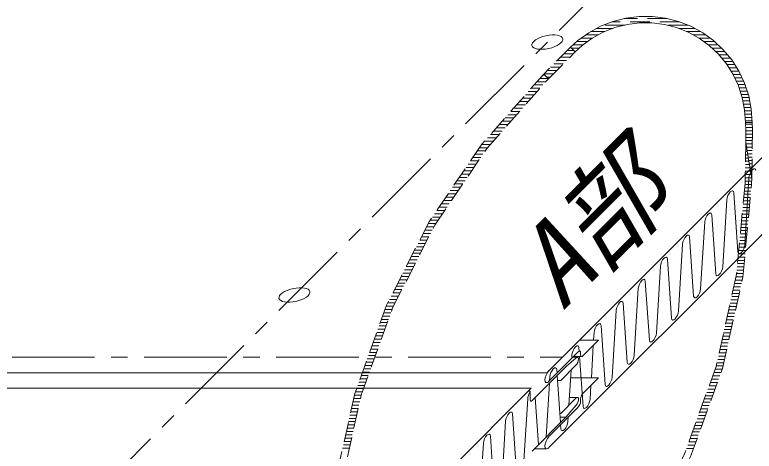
# Model space of a CAD drawing. Units: millimetres, scale not verified. Extents: x -840 to 840, y -594 to 594.
# Drawn here: x -37.7 to 51.8, y 156.8 to 209.7 of the extents above; entities that cross this region are included whole.
import ezdxf
from ezdxf.enums import TextEntityAlignment as Align

# ---------------------------------------------------------------- set-up
doc = ezdxf.new("R2010")
doc.units = ezdxf.units.MM
doc.header["$LTSCALE"] = 2
doc.linetypes.add('CHAIN1', pattern=[8, 5, -1, 1, -1])
doc.linetypes.add('DASHED1', pattern=[1.8, 1.2, -0.6])
for name, color, linetype, lineweight in [('0-6_寸法線', 7, 'Continuous', 9), ('0-8_中心線', 2, 'CHAIN1', 9), ('0-9_断熱材', 4, 'Continuous', 9), ('0-B_部材(ﾋﾞｽ類)', 7, 'Continuous', 9), ('1-0_かくれ線', 3, 'DASHED1', 9)]:
    doc.layers.add(name, color=color, linetype=linetype, lineweight=lineweight)
doc.styles.add('ＭＳ ゴシック', font='')
doc.styles.get('ＭＳ ゴシック').set_extended_font_data('MS Gothic')

msp = doc.modelspace()

# ---------------------------------------------------------------- linework, layer by layer
at = {"layer": '0-8_中心線'}
for p, q in [((-96.254, 83.309), (148.876, 328.439)), ((-678.068, 168.162), (28.599, 168.162))]:
    msp.add_line(p, q, dxfattribs=at)
at = {"layer": '0-9_断熱材', "color": 7}
for p, q in [((26.713, 166.276), (106.852, 246.415)), ((27.014, 157.243), (106.451, 236.681)), ((32.971, 170.222), (30.659, 170.222)), ((32.971, 170.222), (31.132, 168.366)), ((30.483, 168.777), (27.022, 165.282)), ((30.808, 168.438), (30.808, 168.705)), ((30.431, 168.15), (29.862, 168.15)), ((30.927, 168.249), (29.96, 168.249)), ((28.396, 165.331), (30.21, 167.163)), ((-141.287, 166.276), (26.713, 166.276)), ((28.396, 165.331), (28.02, 165.331)), ((-143.172, 164.391), (24.828, 164.391)), ((-56.254, 83.309), (24.828, 164.391)), ((24.718, 162.951), (24.718, 163.885)), ((30.21, 163.163), (28.396, 161.331)), ((30.431, 163.289), (29.449, 163.289)), ((30.808, 162.808), (30.808, 163.115)), ((27.022, 158.585), (30.483, 162.08)), ((28.396, 161.331), (28.297, 161.331)), ((29.039, 160.915), (28.326, 160.915)), ((26.679, 157.057), (25.219, 157.057))]:
    msp.add_line(p, q, dxfattribs=at)
at = {"layer": '0-9_断熱材'}
for p, q in [((50.715, 181.797), (51.206, 189.915)), ((48.034, 179.117), (48.526, 187.234)), ((49.372, 188.095), (49.867, 180.937)), ((45.354, 176.437), (45.845, 184.554)), ((46.691, 185.414), (47.187, 178.256)), ((42.673, 173.756), (43.165, 181.873)), ((44.011, 182.734), (44.507, 175.576)), ((39.993, 171.076), (40.485, 179.193)), ((41.331, 180.054), (41.826, 172.896)), ((38.65, 177.373), (39.146, 170.215)), ((37.313, 168.396), (37.804, 176.513)), ((35.97, 174.693), (36.466, 167.535)), ((34.632, 165.715), (35.124, 173.832)), ((33.29, 172.013), (33.785, 164.855)), ((32.387, 170.222), (32.444, 171.152)), ((30.609, 169.332), (30.64, 168.885)), ((32.111, 165.659), (32.349, 169.595)), ((29.736, 168.022), (29.763, 168.472)), ((30.684, 168.249), (31.105, 162.174)), ((27.929, 166.652), (27.958, 166.227)), ((27.054, 165.314), (27.083, 165.791)), ((27.976, 165.974), (28.373, 160.242)), ((29.392, 162.337), (29.65, 166.598)), ((26.641, 158.493), (27.037, 165.026)), ((31.952, 163.035), (32.055, 164.734)), ((23.911, 154.994), (24.403, 163.111)), ((25.297, 163.269), (25.694, 157.537)), ((22.568, 161.291), (23.064, 154.133)), ((21.231, 152.314), (21.722, 160.431)), ((29.272, 160.355), (29.304, 160.89)), ((28.392, 159.968), (28.424, 159.494)), ((19.888, 158.611), (20.383, 151.453)), ((18.55, 149.633), (19.042, 157.75))]:
    msp.add_line(p, q, dxfattribs=at)
at = {"layer": '0-9_断熱材', "color": 7}
for points in [[(30.259, 168.069), (29.045, 167.053), (24.935, 162.903)], [(31.1, 163.77), (32.971, 165.659), (29.593, 165.659)], [(24.935, 156.77), (29.045, 160.92), (30.259, 162.356)]]:
    msp.add_lwpolyline(points, dxfattribs=at)
at = {"layer": '0-9_断熱材'}
for centre, major_axis, start_param in [((51.63, 190.266), (-0.302, -0.729), 2.501329), ((48.949, 187.585), (-0.302, -0.729), 2.501329), ((46.269, 184.905), (-0.302, -0.729), 2.501329), ((43.589, 182.225), (-0.302, -0.729), 2.501329), ((50.29, 181.446), (0.302, 0.729), 2.501329), ((40.908, 179.544), (-0.302, -0.729), 2.501329), ((47.609, 178.766), (0.302, 0.729), 2.501329), ((38.228, 176.864), (-0.302, -0.729), 2.501329), ((44.929, 176.086), (0.302, 0.729), 2.501329), ((35.548, 174.183), (-0.302, -0.729), 2.501329), ((42.249, 173.405), (0.302, 0.729), 2.501329), ((32.867, 171.503), (-0.302, -0.729), 2.501329), ((39.568, 170.725), (0.302, 0.729), 2.501329), ((30.187, 168.823), (-0.302, -0.729), 2.501329), ((36.888, 168.045), (0.302, 0.729), 2.501329), ((27.507, 166.142), (-0.302, -0.729), 2.501329), ((34.207, 165.364), (0.302, 0.729), 2.501329), ((24.826, 163.462), (-0.302, -0.729), 4.189101), ((31.527, 162.684), (0.302, 0.729), 2.501329), ((22.146, 160.782), (-0.302, -0.729), 2.501329), ((28.847, 160.004), (0.302, 0.729), 2.501329), ((19.466, 158.101), (-0.302, -0.729), 2.501329)]:
    msp.add_ellipse(centre, major_axis=major_axis, ratio=0.414214, start_param=start_param, end_param=5.377249, dxfattribs=at)
at = {"layer": '0-9_断熱材', "color": 7}
for centre, major_axis, start_param, end_param in [((30.483, 168.377), (0.251, 0.507), 6.283139, 7.167671), ((30.483, 168.377), (0.251, 0.507), 5.596875, 6.283139), ((31.132, 168.766), (0.251, 0.507), 2.455282, 3.141546), ((30.21, 167.594), (0.27, 0.545), 4.026108, 5.596875), ((30.21, 167.594), (0.27, 0.545), 6.283138, 7.027591), ((30.21, 167.594), (0.27, 0.545), 5.596875, 6.283138), ((31.132, 168.766), (0.251, 0.507), 3.141546, 4.026079), ((27.022, 165.919), (0.418, 0.845), 0.884486, 2.455282), ((27.022, 165.949), (0.418, 0.845), 2.455282, 3.141546), ((27.022, 165.949), (0.418, 0.845), 3.141546, 4.026079), ((24.394, 163.557), (0.251, 0.507), 6.283139, 7.167671), ((24.394, 163.557), (0.251, 0.507), 5.596875, 6.283139), ((30.21, 162.733), (0.27, 0.545), 6.283139, 7.167642), ((30.21, 162.733), (0.27, 0.545), 4.166159, 5.596875), ((30.21, 162.733), (0.27, 0.545), 5.596875, 6.283139), ((31.1, 163.41), (0.226, 0.456), 0.884486, 2.455282), ((24.935, 163.17), (0.167, 0.338), 2.455282, 3.141546), ((24.935, 163.17), (0.167, 0.338), 3.141546, 4.026079), ((30.483, 162.48), (0.251, 0.507), 4.026079, 5.596875), ((27.022, 157.919), (0.418, 0.845), 0.884486, 2.455282), ((27.022, 157.919), (0.418, 0.845), 2.455282, 3.141546), ((27.022, 157.919), (0.418, 0.845), 3.141546, 4.026079)]:
    msp.add_ellipse(centre, major_axis=major_axis, ratio=0.40558, start_param=start_param, end_param=end_param, dxfattribs=at)
at = {"layer": '0-B_部材(ﾋﾞｽ類)'}
for centre in [(26.783, 206.346), (-3.859, 175.704)]:
    msp.add_ellipse(centre, major_axis=(-1.871, -0.415), ratio=0.414214, dxfattribs=at)
at = {"layer": '1-0_かくれ線'}
for p, q in [((42.804, 208.813), (34.594, 208.813)), ((41.314, 209.213), (36.083, 209.213)), ((34.742, 208.013), (32.753, 208.013)), ((36.178, 208.413), (33.583, 208.413)), ((43.815, 208.413), (41.22, 208.413)), ((44.645, 208.013), (42.656, 208.013)), ((32.955, 207.213), (31.419, 207.213)), ((33.732, 207.613), (32.025, 207.613)), ((45.373, 207.613), (43.666, 207.613)), ((45.979, 207.213), (44.443, 207.213)), ((31.676, 206.413), (30.352, 206.413)), ((32.227, 206.813), (30.869, 206.813)), ((46.529, 206.813), (45.171, 206.813)), ((47.041, 206.413), (45.722, 206.413)), ((30.004, 205.308), (29.179, 205.308)), ((29.604, 205.708), (29.579, 205.708)), ((30.661, 205.613), (29.699, 205.613)), ((31.126, 206.013), (29.913, 206.013)), ((30.221, 205.213), (30.099, 205.213)), ((47.467, 206.013), (46.272, 206.013)), ((47.893, 205.613), (46.727, 205.613)), ((48.268, 205.213), (47.153, 205.213)), ((29.51, 204.508), (28.379, 204.508)), ((29.91, 204.908), (28.779, 204.908)), ((48.598, 204.813), (47.562, 204.813)), ((48.929, 204.413), (47.893, 204.413)), ((28.71, 203.708), (27.579, 203.708)), ((29.11, 204.108), (27.979, 204.108)), ((49.227, 204.013), (48.224, 204.013)), ((49.481, 203.613), (48.536, 203.613)), ((27.51, 202.508), (26.379, 202.508)), ((27.91, 202.908), (26.779, 202.908)), ((28.31, 203.308), (27.179, 203.308)), ((49.735, 203.213), (48.789, 203.213)), ((49.988, 202.813), (49.043, 202.813)), ((26.867, 201.951), (25.884, 201.951)), ((26.467, 202.351), (26.237, 202.351)), ((27.11, 202.108), (26.71, 202.108)), ((50.176, 202.413), (49.294, 202.413)), ((50.365, 202.013), (49.482, 202.013)), ((50.553, 201.613), (49.67, 201.613)), ((25.891, 200.751), (24.826, 200.751)), ((26.243, 201.151), (25.179, 201.151)), ((26.596, 201.551), (25.532, 201.551)), ((50.72, 201.213), (49.859, 201.213)), ((50.85, 200.813), (50.011, 200.813)), ((25.185, 199.951), (24.121, 199.951)), ((25.538, 200.351), (24.474, 200.351)), ((50.98, 200.413), (50.141, 200.413)), ((51.11, 200.013), (50.271, 200.013)), ((24.48, 199.151), (23.416, 199.151)), ((24.833, 199.551), (23.768, 199.551)), ((51.213, 199.613), (50.4, 199.613)), ((51.289, 199.213), (50.477, 199.213)), ((23.775, 198.351), (22.71, 198.351)), ((24.127, 198.751), (23.063, 198.751)), ((51.366, 198.813), (50.553, 198.813)), ((51.442, 198.413), (50.629, 198.413)), ((51.491, 198.013), (50.691, 198.013)), ((22.717, 197.151), (21.652, 197.151)), ((23.069, 197.551), (22.005, 197.551)), ((23.422, 197.951), (22.358, 197.951)), ((51.516, 197.613), (50.716, 197.613)), ((51.541, 197.213), (50.741, 197.213)), ((22.012, 196.351), (20.947, 196.351)), ((22.364, 196.751), (21.3, 196.751)), ((51.566, 196.813), (50.766, 196.813)), ((50.779, 196.613), (51.579, 196.613)), ((51.593, 196.402), (50.791, 196.402)), ((21.306, 195.551), (20.242, 195.551)), ((21.659, 195.951), (20.594, 195.951)), ((51.618, 196.002), (50.817, 196.002)), ((51.633, 195.602), (50.835, 195.602)), ((20.601, 194.751), (19.537, 194.751)), ((20.954, 195.151), (19.889, 195.151)), ((51.615, 194.402), (50.816, 194.402)), ((51.621, 194.802), (50.822, 194.802)), ((51.627, 195.202), (50.829, 195.202)), ((19.543, 193.551), (18.561, 193.551)), ((19.896, 193.951), (18.833, 193.951)), ((20.248, 194.351), (19.184, 194.351)), ((50.936, 193.499), (50.802, 193.499)), ((50.87, 193.899), (50.808, 193.899)), ((51.609, 194.002), (50.853, 194.002)), ((51.603, 193.602), (50.919, 193.602)), ((18.982, 192.751), (18.017, 192.751)), ((19.254, 193.151), (18.289, 193.151)), ((51.067, 192.699), (50.79, 192.699)), ((51.002, 193.099), (50.796, 193.099)), ((51.596, 193.202), (50.985, 193.202)), ((51.59, 192.802), (51.05, 192.802)), ((18.439, 191.951), (17.473, 191.951)), ((18.711, 192.351), (17.745, 192.351)), ((51.199, 191.899), (50.777, 191.899)), ((51.133, 192.299), (50.783, 192.299)), ((51.584, 192.402), (51.116, 192.402)), ((51.578, 192.002), (51.182, 192.002)), ((17.895, 191.151), (16.93, 191.151)), ((18.167, 191.551), (17.202, 191.551)), ((51.331, 191.099), (50.764, 191.099)), ((51.265, 191.499), (50.771, 191.499)), ((51.572, 191.602), (51.248, 191.602)), ((51.566, 191.202), (51.314, 191.202)), ((17.08, 189.951), (16.114, 189.951)), ((17.351, 190.351), (16.386, 190.351)), ((17.623, 190.751), (16.658, 190.751)), ((51.462, 190.299), (50.752, 190.299)), ((51.397, 190.699), (50.758, 190.699)), ((51.559, 190.802), (51.38, 190.802)), ((51.553, 190.402), (51.445, 190.402)), ((51.547, 190.002), (51.511, 190.002)), ((16.536, 189.151), (15.571, 189.151)), ((16.808, 189.551), (15.842, 189.551)), ((51.526, 189.099), (50.725, 189.099)), ((51.539, 189.499), (50.739, 189.499)), ((51.528, 189.899), (50.746, 189.899)), ((15.992, 188.351), (15.027, 188.351)), ((16.264, 188.751), (15.299, 188.751)), ((51.451, 188.299), (50.649, 188.299)), ((51.489, 188.699), (50.687, 188.699)), ((15.449, 187.551), (14.483, 187.551)), ((15.72, 187.951), (14.755, 187.951)), ((51.375, 187.499), (50.573, 187.499)), ((51.413, 187.899), (50.611, 187.899)), ((14.633, 186.351), (13.668, 186.351)), ((14.905, 186.751), (13.94, 186.751)), ((15.177, 187.151), (14.211, 187.151)), ((51.3, 186.699), (50.498, 186.699)), ((51.337, 187.099), (50.535, 187.099)), ((14.089, 185.551), (13.124, 185.551)), ((14.361, 185.951), (13.396, 185.951)), ((51.186, 185.499), (50.384, 185.499)), ((51.224, 185.899), (50.422, 185.899)), ((51.262, 186.299), (50.46, 186.299)), ((13.546, 184.751), (12.58, 184.751)), ((13.817, 185.151), (12.852, 185.151)), ((51.111, 184.699), (50.309, 184.699)), ((51.148, 185.099), (50.346, 185.099)), ((13.038, 183.951), (12.142, 183.951)), ((13.274, 184.351), (12.345, 184.351)), ((51.035, 183.899), (50.233, 183.899)), ((51.073, 184.299), (50.271, 184.299)), ((12.426, 182.751), (11.53, 182.751)), ((12.63, 183.151), (11.734, 183.151)), ((12.834, 183.551), (11.938, 183.551)), ((50.959, 183.099), (50.157, 183.099)), ((50.997, 183.499), (50.195, 183.499)), ((12.019, 181.951), (11.123, 181.951)), ((12.222, 182.351), (11.326, 182.351)), ((50.846, 181.899), (50.044, 181.899)), ((50.884, 182.299), (50.082, 182.299)), ((50.922, 182.699), (50.12, 182.699)), ((11.611, 181.151), (10.715, 181.151)), ((11.815, 181.551), (10.919, 181.551)), ((50.77, 181.099), (49.968, 181.099)), ((50.808, 181.499), (50.006, 181.499)), ((11.203, 180.351), (10.307, 180.351)), ((11.407, 180.751), (10.511, 180.751)), ((50.695, 180.299), (49.893, 180.299)), ((50.732, 180.699), (49.93, 180.699)), ((10.796, 179.551), (9.9, 179.551)), ((11, 179.951), (10.104, 179.951)), ((50.619, 179.499), (49.817, 179.499)), ((50.657, 179.899), (49.855, 179.899)), ((10.184, 178.351), (9.288, 178.351)), ((10.388, 178.751), (9.492, 178.751)), ((10.592, 179.151), (9.696, 179.151)), ((50.506, 178.299), (49.704, 178.299)), ((50.543, 178.699), (49.741, 178.699)), ((50.581, 179.099), (49.779, 179.099)), ((9.777, 177.551), (8.881, 177.551)), ((9.981, 177.951), (9.084, 177.951)), ((50.381, 177.499), (49.563, 177.499)), ((50.468, 177.899), (49.652, 177.899)), ((9.369, 176.751), (8.473, 176.751)), ((9.573, 177.151), (8.677, 177.151)), ((50.202, 176.699), (49.384, 176.699)), ((50.291, 177.099), (49.473, 177.099)), ((8.962, 175.951), (8.065, 175.951)), ((9.165, 176.351), (8.269, 176.351)), ((50.023, 175.899), (49.205, 175.899)), ((50.113, 176.299), (49.294, 176.299)), ((8.35, 174.751), (7.454, 174.751)), ((8.554, 175.151), (7.658, 175.151)), ((8.758, 175.551), (7.862, 175.551)), ((49.755, 174.699), (48.937, 174.699)), ((49.844, 175.099), (49.026, 175.099)), ((49.934, 175.499), (49.116, 175.499)), ((7.97, 173.951), (7.121, 173.951)), ((8.146, 174.351), (7.265, 174.351)), ((49.576, 173.899), (48.758, 173.899)), ((49.666, 174.299), (48.847, 174.299)), ((7.682, 173.151), (6.833, 173.151)), ((7.826, 173.551), (6.977, 173.551)), ((49.397, 173.099), (48.579, 173.099)), ((49.487, 173.499), (48.669, 173.499)), ((7.394, 172.351), (6.545, 172.351)), ((7.538, 172.751), (6.689, 172.751)), ((49.219, 172.299), (48.4, 172.299)), ((49.308, 172.699), (48.49, 172.699)), ((6.962, 171.151), (6.113, 171.151)), ((7.106, 171.551), (6.257, 171.551)), ((7.25, 171.951), (6.401, 171.951)), ((49.04, 171.499), (48.222, 171.499)), ((49.129, 171.899), (48.311, 171.899)), ((6.674, 170.351), (5.825, 170.351)), ((6.818, 170.751), (5.969, 170.751)), ((48.771, 170.299), (47.953, 170.299)), ((48.861, 170.699), (48.043, 170.699)), ((48.95, 171.099), (48.132, 171.099)), ((6.386, 169.551), (5.537, 169.551)), ((6.53, 169.951), (5.681, 169.951)), ((48.593, 169.499), (47.775, 169.499)), ((48.682, 169.899), (47.864, 169.899)), ((6.098, 168.751), (5.249, 168.751)), ((6.242, 169.151), (5.393, 169.151)), ((48.414, 168.699), (47.596, 168.699)), ((48.503, 169.099), (47.685, 169.099)), ((5.666, 167.551), (4.817, 167.551)), ((5.81, 167.951), (4.961, 167.951)), ((5.954, 168.351), (5.105, 168.351)), ((48.235, 167.899), (47.417, 167.899)), ((48.324, 168.299), (47.506, 168.299)), ((5.378, 166.751), (4.529, 166.751)), ((5.522, 167.151), (4.673, 167.151)), ((47.953, 166.699), (47.104, 166.699)), ((48.056, 167.099), (47.238, 167.099)), ((48.146, 167.499), (47.327, 167.499)), ((5.09, 165.951), (4.241, 165.951)), ((5.234, 166.351), (4.385, 166.351)), ((47.665, 165.899), (46.816, 165.899)), ((47.809, 166.299), (46.96, 166.299)), ((4.802, 165.151), (3.953, 165.151)), ((4.946, 165.551), (4.097, 165.551)), ((47.377, 165.099), (46.528, 165.099)), ((47.521, 165.499), (46.672, 165.499)), ((4.37, 163.951), (3.521, 163.951)), ((4.514, 164.351), (3.665, 164.351)), ((4.658, 164.751), (3.809, 164.751)), ((47.089, 164.299), (46.24, 164.299)), ((47.233, 164.699), (46.384, 164.699)), ((4.136, 163.151), (3.318, 163.151)), ((4.226, 163.551), (3.407, 163.551)), ((46.657, 163.099), (45.808, 163.099)), ((46.801, 163.499), (45.952, 163.499)), ((46.945, 163.899), (46.096, 163.899)), ((3.957, 162.351), (3.139, 162.351)), ((4.047, 162.751), (3.229, 162.751)), ((46.369, 162.299), (45.52, 162.299)), ((46.513, 162.699), (45.664, 162.699)), ((3.778, 161.551), (2.96, 161.551)), ((3.868, 161.951), (3.05, 161.951)), ((46.081, 161.499), (45.232, 161.499)), ((46.225, 161.899), (45.376, 161.899)), ((3.51, 160.351), (2.692, 160.351)), ((3.6, 160.751), (2.781, 160.751)), ((3.689, 161.151), (2.871, 161.151)), ((45.793, 160.699), (44.944, 160.699)), ((45.937, 161.099), (45.088, 161.099)), ((3.331, 159.551), (2.513, 159.551)), ((3.421, 159.951), (2.603, 159.951)), ((45.361, 159.499), (44.512, 159.499)), ((45.505, 159.899), (44.656, 159.899)), ((45.649, 160.299), (44.8, 160.299)), ((3.153, 158.751), (2.334, 158.751)), ((3.242, 159.151), (2.424, 159.151)), ((45.073, 158.699), (44.224, 158.699)), ((45.217, 159.099), (44.368, 159.099)), ((2.974, 157.951), (2.156, 157.951)), ((3.063, 158.351), (2.245, 158.351)), ((44.785, 157.899), (43.936, 157.899)), ((44.929, 158.299), (44.08, 158.299)), ((2.795, 157.151), (1.977, 157.151)), ((2.884, 157.551), (2.066, 157.551)), ((44.497, 157.099), (43.648, 157.099)), ((44.641, 157.499), (43.792, 157.499))]:
    msp.add_line(p, q, dxfattribs=at)
msp.add_lwpolyline([(51.579, 196.613), (51.477, 198.227), (51.174, 199.816), (50.674, 201.354), (49.986, 202.818), (49.119, 204.183), (48.088, 205.429), (46.909, 206.537), (45.6, 207.487), (44.183, 208.267), (42.679, 208.862), (41.112, 209.264), (39.508, 209.467), (37.89, 209.467), (36.285, 209.264), (34.719, 208.862), (33.215, 208.267), (31.797, 207.487), (30.489, 206.537), (29.591, 205.72), (30.157, 205.154), (30.999, 205.92), (32.226, 206.812), (33.556, 207.543), (34.966, 208.101), (36.435, 208.479), (37.94, 208.669), (39.457, 208.669), (40.963, 208.479), (42.432, 208.101), (43.842, 207.543), (45.172, 206.812), (46.399, 205.92), (47.505, 204.882), (48.472, 203.713), (49.285, 202.432), (49.931, 201.059), (50.399, 199.617), (50.684, 198.127), (50.779, 196.613)], dxfattribs=at)
for points in [[(29.591, 205.72), (26.345, 202.473), (26.91, 201.908), (30.157, 205.154)], [(26.345, 202.473), (18.837, 193.958), (12.456, 184.568), (7.302, 174.453), (3.457, 163.772), (0.98, 152.693), (-0.088, 141.391), (-0.133, 138.551), (0.667, 138.551), (0.711, 141.365), (1.77, 152.568), (4.225, 163.549), (8.036, 174.135), (13.145, 184.161), (19.469, 193.467), (26.91, 201.908)], [(51.544, 189.802), (51.635, 195.73), (51.578, 196.644), (50.78, 196.581), (50.836, 195.692), (50.814, 194.24)], [(25.101, 128.099), (32.609, 136.614), (38.99, 146.004), (44.144, 156.119), (47.989, 166.8), (50.466, 177.879), (51.534, 189.182), (51.544, 189.802), (50.814, 194.24), (50.735, 189.207), (49.676, 178.005), (47.221, 167.024), (43.41, 156.437), (38.301, 146.411), (31.977, 137.105), (24.536, 128.664)]]:
    msp.add_lwpolyline(points, close=True, dxfattribs=at)

# ---------------------------------------------------------------- texts
at = {"layer": '0-6_寸法線', "style": 'ＭＳ ゴシック', "oblique": 15}
msp.add_text('A部', height=9.619, rotation=45, dxfattribs=at).set_placement((30.655, 171.631), align=Align.BOTTOM_LEFT)

doc.saveas('drawing.dxf')
